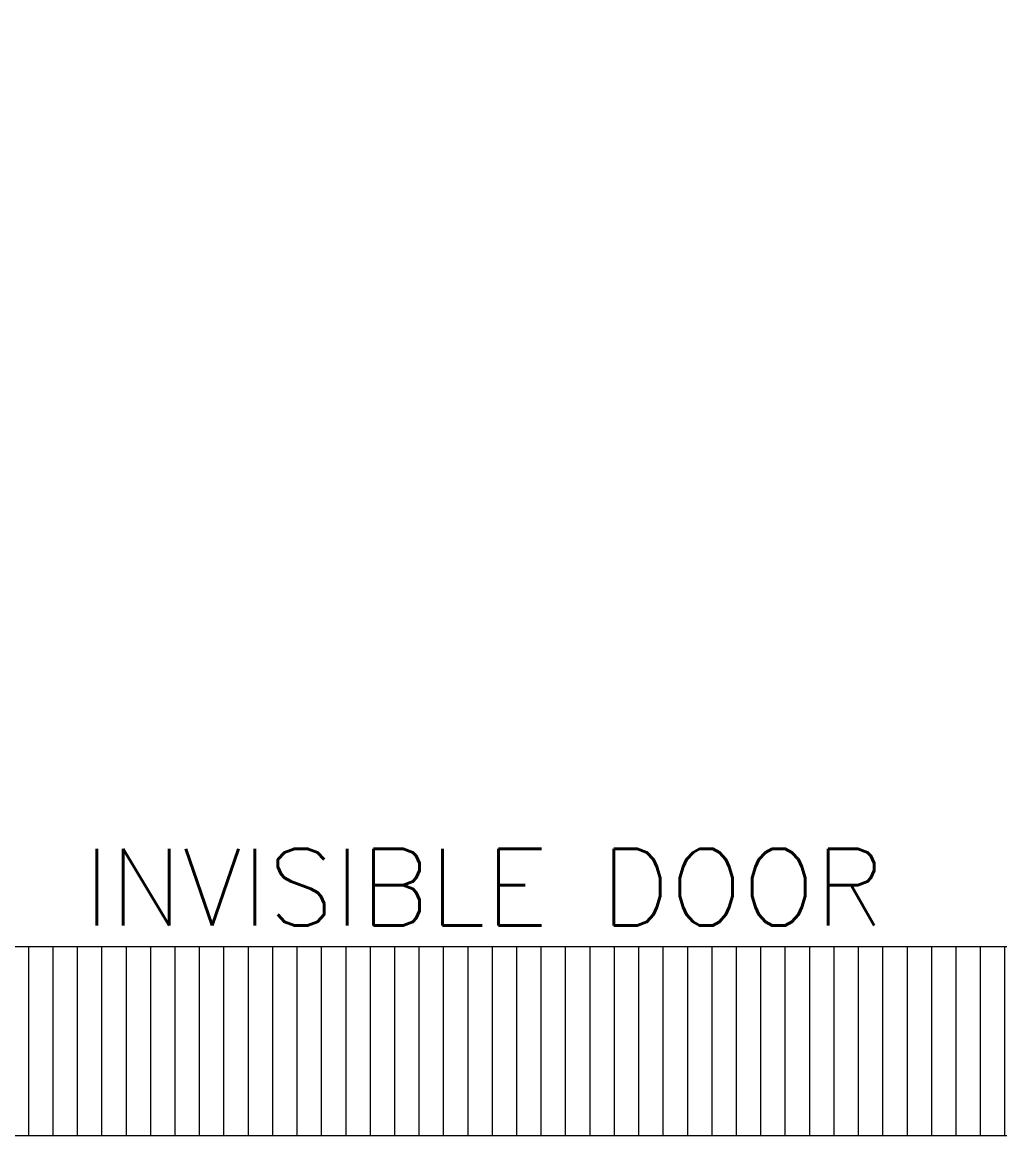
# Model space of a CAD drawing. Header units: inches. Extents: x 4017 to 5703, y -944 to 2840.
# Drawn here: x 4839.45 to 4877.59, y 2125.49 to 2168.96 of the extents above; entities that cross this region are included whole.
import ezdxf

# ---------------------------------------------------------------- set-up
doc = ezdxf.new("R2010")
doc.units = ezdxf.units.IN
doc.header["$MEASUREMENT"] = 0
doc.linetypes.add('DASHED', pattern=[19.05, 12.7, -6.35])
doc.layers.get('0').update_dxf_attribs({"color": 5})
doc.layers.add('1 - plaster', color=1, linetype='Continuous', lineweight=9)
doc.layers.add('A-dim-work', color=8, linetype='Continuous')
doc.styles.add('ENGLISH', font='romans.shx', dxfattribs={"height": 2})

# ---------------------------------------------------------------- blocks, each defined once
blk = doc.blocks.new('doorpod')
at = {"layer": '1 - plaster'}
h = blk.add_hatch(dxfattribs=at)
h.set_pattern_fill('LINE', color=256, scale=0.3, angle=90)
h.set_pattern_definition([(90, (-4140.5627, 8565.0858), (-0.9525, 6e-17), [])])
h.paths.add_polyline_path([(69.375, 0), (69.375, 4.4), (69.375, 4.9), (71.375, 4.9), (71.323, 7.391), (30.326, 7.391), (-1.731, 7.391), (-1.679, 4.9), (0.321, 4.9), (0.321, 4.4), (0.321, 0)])
at = {"layer": '1 - plaster', "linetype": 'DASHED'}
blk.add_lwpolyline([(-1.731, 7.391), (-1.679, 77.9, -0.408271), (71.323, 7.391)], format="xyb", dxfattribs=at)
at = {"layer": '1 - plaster'}
blk.add_lwpolyline([(69.375, 0), (69.375, 4.4), (69.375, 4.9), (71.375, 4.9), (71.323, 7.391), (30.326, 7.391), (-1.731, 7.391), (-1.679, 4.9), (0.321, 4.9), (0.321, 4.4), (0.321, 0), (69.375, 0)], dxfattribs=at)

msp = doc.modelspace()

# ---------------------------------------------------------------- block references
at = {"xscale": -1}
msp.add_blockref('doorpod', (4890.124, 2125.494), dxfattribs=at)

# ---------------------------------------------------------------- texts
at = {"layer": 'A-dim-work', "color": 6, "lineweight": 40, "ltscale": 20, "insert": (4841.837, 2133.699), "char_height": 3, "attachment_point": 7, "style": 'ENGLISH'}
msp.add_mtext_dynamic_manual_height_columns('INVISIBLE DOOR', width=84.23393, gutter_width=1, heights=[0], dxfattribs=at)

doc.saveas('drawing.dxf')
